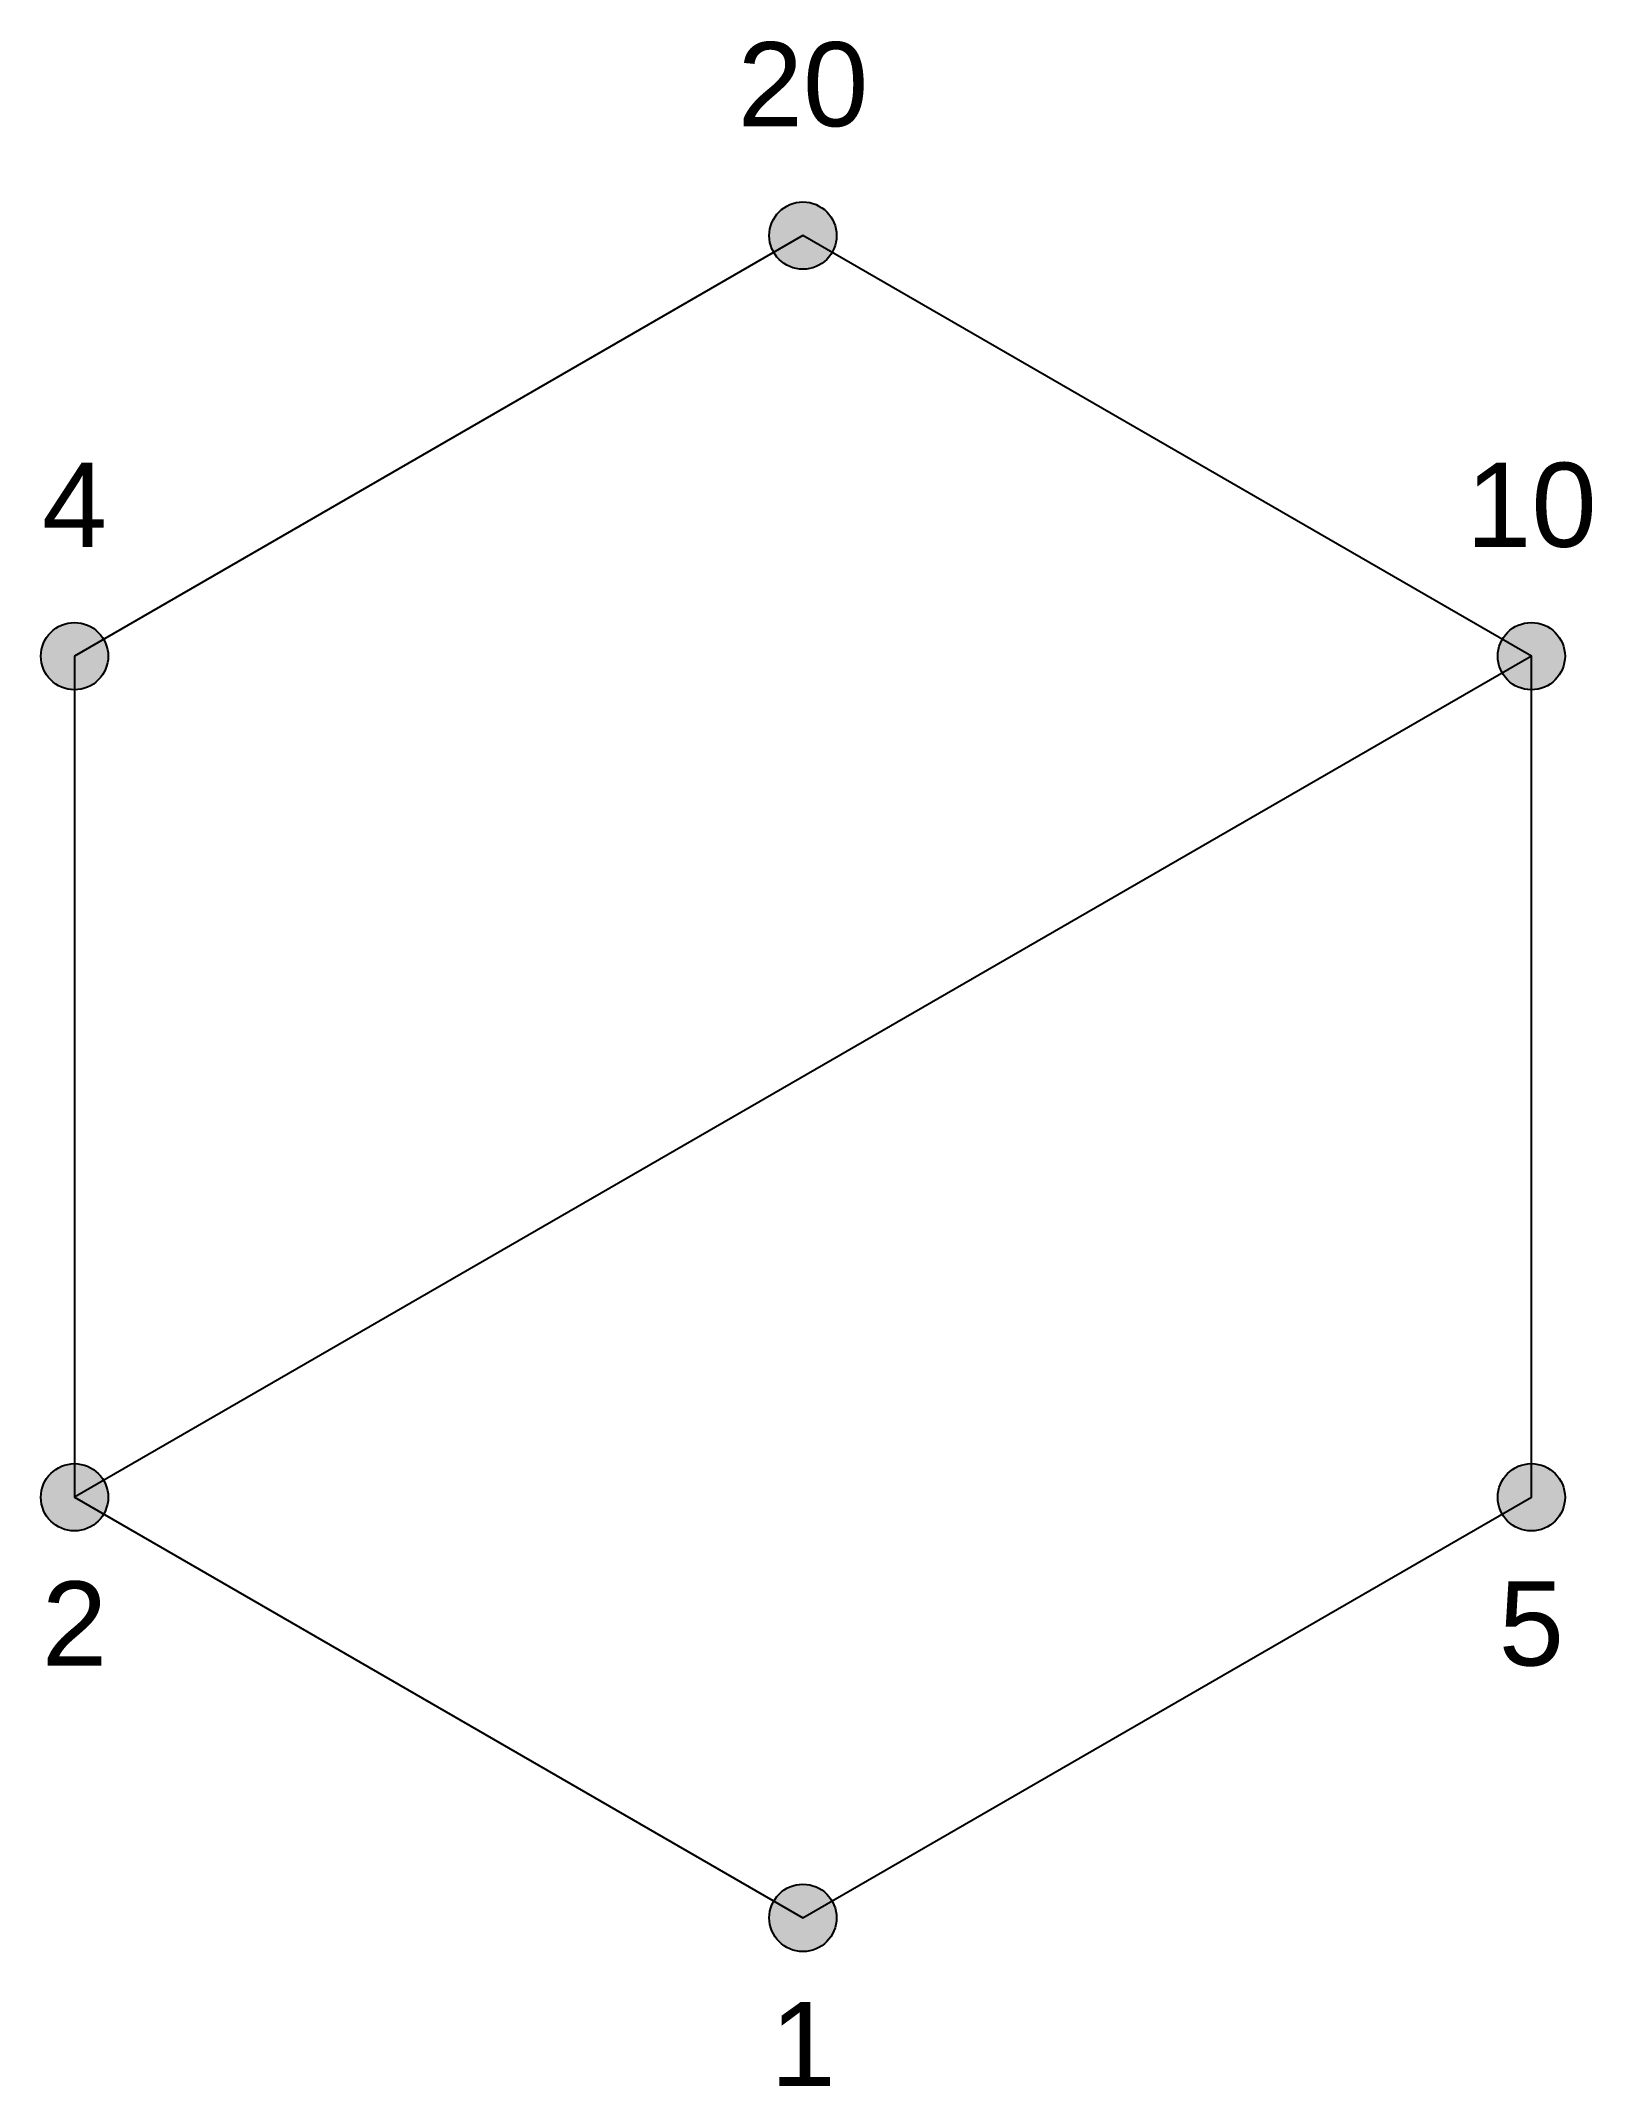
# Model space of a CAD drawing. Header units: inches. Extents: x 419 to 788, y 160 to 646.
import ezdxf
from ezdxf.enums import TextEntityAlignment as Align

# ---------------------------------------------------------------- set-up
doc = ezdxf.new("R2010")
doc.units = ezdxf.units.IN
doc.header["$MEASUREMENT"] = 0
doc.styles.get("Standard").update_dxf_attribs({"font": 'arial.ttf'})

msp = doc.modelspace()

# ---------------------------------------------------------------- hatches: boundary and pattern name
h = msp.add_hatch(color=255)
edge = h.paths.add_edge_path()
edge.add_arc((600, 600), 8, 0, 360)
h = msp.add_hatch(color=255)
edge = h.paths.add_edge_path()
edge.add_arc((426.79, 500), 8, 0, 360)
h = msp.add_hatch(color=255)
edge = h.paths.add_edge_path()
edge.add_arc((773.21, 500), 8, 0, 360)
h = msp.add_hatch(color=255)
edge = h.paths.add_edge_path()
edge.add_arc((426.79, 300), 8, 0, 360)
h = msp.add_hatch(color=255)
edge = h.paths.add_edge_path()
edge.add_arc((773.21, 300), 8, 0, 360)
h = msp.add_hatch(color=255)
edge = h.paths.add_edge_path()
edge.add_arc((600, 200), 8, 0, 360)

# ---------------------------------------------------------------- linework, layer by layer
msp.add_line((773.21, 500), (426.79, 300))
msp.add_lwpolyline([(600, 200), (773.21, 300), (773.21, 500), (600, 600), (426.79, 500), (426.79, 300)], close=True)
for centre in [(600, 600), (426.79, 500), (773.21, 500), (426.79, 300), (773.21, 300), (600, 200)]:
    msp.add_circle(centre, 8)

# ---------------------------------------------------------------- texts
for s, p in [('20', (600, 620)), ('4', (426.79, 520)), ('10', (773.21, 520))]:
    msp.add_text(s, height=20).set_placement(p, align=Align.BOTTOM_CENTER)
for s, p in [('2', (426.79, 280)), ('5', (773.21, 280)), ('1', (600, 180))]:
    msp.add_text(s, height=20).set_placement(p, align=Align.TOP_CENTER)

doc.saveas('drawing.dxf')
